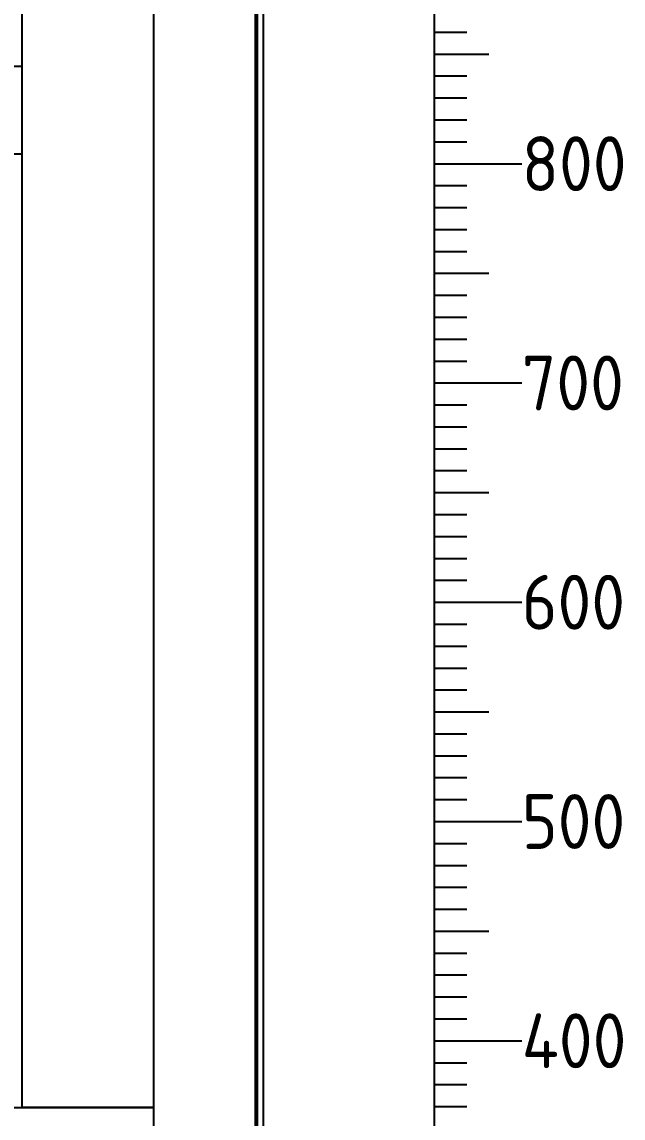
# Model space of a CAD drawing. Header units: millimetres. Extents: x 41350 to 54029, y 25852 to 34717.
# Drawn here: x 47273.4 to 47547.6, y 32130.8 to 32630.7 of the extents above; entities that cross this region are included whole.
import ezdxf
from ezdxf.enums import TextEntityAlignment as Align

# ---------------------------------------------------------------- set-up
doc = ezdxf.new("R2010")
doc.units = ezdxf.units.MM
doc.layers.add('000-PI-Oprema', color=30, linetype='Continuous', lineweight=5)
doc.layers.add('000-PI-ORMAR', color=2, linetype='Continuous')
doc.layers.add('002-PI-Kabelska kanalica', color=150, linetype='Continuous')
doc.styles.add('PI0', font='isocpeur.ttf', dxfattribs={"width": 0.9})

# ---------------------------------------------------------------- blocks, each defined once
blk = doc.blocks.new('SKALA_2100')
for p, q in [((6091.94, 12435.39), (6091.94, 11575.39)), ((6091.94, 11895.39), (6106.94, 11895.39)), ((6091.94, 11885.39), (6116.94, 11885.39)), ((6091.94, 11875.39), (6106.94, 11875.39)), ((6091.94, 11865.39), (6106.94, 11865.39)), ((6091.94, 11855.39), (6106.94, 11855.39)), ((6091.94, 11845.39), (6106.94, 11845.39)), ((6091.94, 11835.39), (6131.94, 11835.39)), ((6091.94, 11835.39), (6131.94, 11835.39)), ((6091.94, 11835.39), (6131.94, 11835.39)), ((6091.94, 11835.39), (6131.94, 11835.39)), ((6091.94, 11835.39), (6131.94, 11835.39)), ((6091.94, 11825.39), (6106.94, 11825.39)), ((6091.94, 11815.39), (6106.94, 11815.39)), ((6091.94, 11805.39), (6106.94, 11805.39)), ((6091.94, 11795.39), (6106.94, 11795.39)), ((6091.94, 11785.39), (6116.94, 11785.39)), ((6091.94, 11775.39), (6106.94, 11775.39)), ((6091.94, 11765.39), (6106.94, 11765.39)), ((6091.94, 11755.39), (6106.94, 11755.39)), ((6091.94, 11745.39), (6106.94, 11745.39)), ((6091.94, 11735.39), (6131.94, 11735.39)), ((6091.94, 11725.39), (6106.94, 11725.39)), ((6091.94, 11715.39), (6106.94, 11715.39)), ((6091.94, 11705.39), (6106.94, 11705.39)), ((6091.94, 11695.39), (6106.94, 11695.39)), ((6091.94, 11685.39), (6116.94, 11685.39)), ((6091.94, 11675.39), (6106.94, 11675.39)), ((6091.94, 11665.39), (6106.94, 11665.39)), ((6091.94, 11655.39), (6106.94, 11655.39)), ((6091.94, 11645.39), (6106.94, 11645.39)), ((6091.94, 11635.39), (6131.94, 11635.39)), ((6091.94, 11635.39), (6131.94, 11635.39)), ((6091.94, 11635.39), (6131.94, 11635.39)), ((6091.94, 11635.39), (6131.94, 11635.39)), ((6091.94, 11635.39), (6131.94, 11635.39)), ((6091.94, 11635.39), (6131.94, 11635.39)), ((6091.94, 11625.39), (6106.94, 11625.39)), ((6091.94, 11615.39), (6106.94, 11615.39)), ((6091.94, 11605.39), (6106.94, 11605.39)), ((6091.94, 11595.39), (6106.94, 11595.39)), ((6091.94, 11585.39), (6116.94, 11585.39)), ((6091.94, 11575.39), (6091.94, 11035.39)), ((6091.94, 11575.39), (6106.94, 11575.39)), ((6091.94, 11565.39), (6106.94, 11565.39)), ((6091.94, 11555.39), (6106.94, 11555.39)), ((6091.94, 11545.39), (6106.94, 11545.39)), ((6091.94, 11535.39), (6131.94, 11535.39)), ((6091.94, 11525.39), (6106.94, 11525.39)), ((6091.94, 11515.39), (6106.94, 11515.39)), ((6091.94, 11505.39), (6106.94, 11505.39)), ((6091.94, 11495.39), (6106.94, 11495.39)), ((6091.94, 11485.39), (6116.94, 11485.39)), ((6091.94, 11475.39), (6106.94, 11475.39)), ((6091.94, 11465.39), (6106.94, 11465.39)), ((6091.94, 11455.39), (6106.94, 11455.39)), ((6091.94, 11445.39), (6106.94, 11445.39)), ((6091.94, 11435.39), (6131.94, 11435.39)), ((6091.94, 11435.39), (6131.94, 11435.39)), ((6091.94, 11435.39), (6131.94, 11435.39)), ((6091.94, 11435.39), (6131.94, 11435.39)), ((6091.94, 11435.39), (6131.94, 11435.39)), ((6091.94, 11435.39), (6131.94, 11435.39)), ((6091.94, 11435.39), (6131.94, 11435.39)), ((6091.94, 11425.39), (6106.94, 11425.39)), ((6091.94, 11415.39), (6106.94, 11415.39)), ((6091.94, 11405.39), (6106.94, 11405.39))]:
    blk.add_line(p, q)
at = {"style": 'PI0', "width": 0.9}
for s, p in [('800', (6131.94, 11835.39)), ('700', (6131.94, 11735.39)), ('600', (6131.94, 11635.39)), ('500', (6131.94, 11535.39)), ('400', (6131.94, 11435.39))]:
    blk.add_text(s, height=25, dxfattribs=at).set_placement(p, align=Align.MIDDLE_LEFT)
blk = doc.blocks.new('8606.000_back')
at = {"layer": '000-PI-ORMAR'}
for p, q in [((48198.03, 36588.67), (48198.03, 38573.17)), ((48198.8, 38552.67), (48198.8, 36601.67)), ((48201.52, 38552.67), (48201.52, 36601.67))]:
    blk.add_line(p, q, dxfattribs=at)
blk = doc.blocks.new('8606.000_montažna')
at = {"layer": '000-PI-ORMAR'}
blk.add_line((51182.39, 38449.42), (51182.39, 36559.42), dxfattribs=at)
blk = doc.blocks.new('*U270')
at = {"layer": '002-PI-Kabelska kanalica'}
for p, q in [((-20, 399), (80, 399)), ((-20, -100), (-20, 399)), ((80, -100), (80, 399)), ((-20, -100), (80, -100))]:
    blk.add_line(p, q, dxfattribs=at)
blk = doc.blocks.new('*U515')
at = {"layer": '002-PI-Kabelska kanalica'}
for p, q in [((-20, 279), (20, 279)), ((-20, -100), (-20, 279)), ((20, -100), (20, 279)), ((-20, -100), (20, -100))]:
    blk.add_line(p, q, dxfattribs=at)
blk = doc.blocks.new('*U417')
at = {"layer": '002-PI-Kabelska kanalica'}
for p, q in [((-20, 1140), (40, 1140)), ((-20, -100), (-20, 1140)), ((40, -100), (40, 1140))]:
    blk.add_line(p, q, dxfattribs=at)

msp = doc.modelspace()

# ---------------------------------------------------------------- block references
msp.add_blockref('SKALA_2100', (41369.408, 20730.643))
for name, p, rotation in [('*U417', (47313.397, 33275.528), 180), ('*U515', (46994.397, 32590.528), 270), ('*U270', (46934.397, 32115.528), 270)]:
    msp.add_blockref(name, p, dxfattribs=dict(rotation=rotation))
at = {"layer": '000-PI-Oprema'}
for name, p in [('8606.000_back', (-818.121, -4713.642)), ('8606.000_montažna', (-3848.998, -4641.89))]:
    msp.add_blockref(name, p, dxfattribs=at)

doc.saveas('drawing.dxf')
